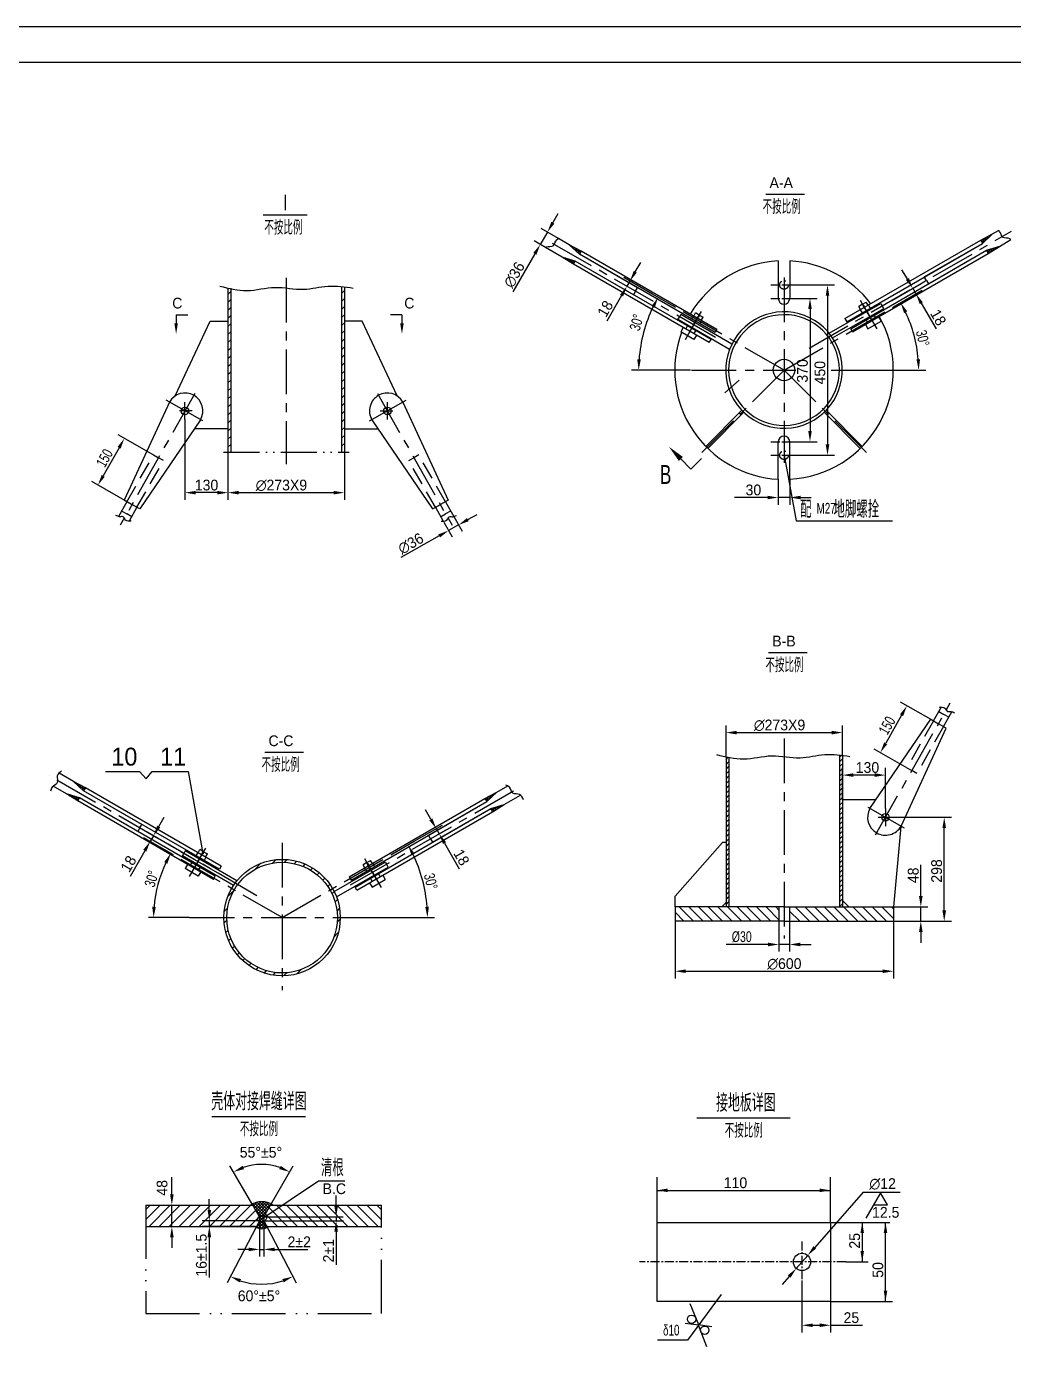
# Model space of a CAD drawing. Header units: millimetres. Extents: x 498745 to 743872, y 17439 to 118325.
# Drawn here: x 544842 to 557241, y 71054 to 87629 of the extents above; entities that cross this region are included whole.
import ezdxf

# ---------------------------------------------------------------- set-up
doc = ezdxf.new("R2010")
doc.units = ezdxf.units.MM
doc.header["$LTSCALE"] = 45
for name, pattern in [('CENTER', [2, 1.25, -0.25, 0.25, -0.25]), ('DIVIDE-S', [16, 10, -2, 0, -2, 0, -2]), ('HIDDEN', [0.375, 0.25, -0.125])]:
    doc.linetypes.add(name, pattern=pattern)
doc.styles.add('HGCAD', font='HGCAD.SHX', dxfattribs={"width": 0.75, "bigfont": 'HGCADHZ.SHX'})

msp = doc.modelspace()

# ---------------------------------------------------------------- hatches: boundary and pattern name
h = msp.add_hatch()
h.set_pattern_fill('ANSI37', scale=6.75, angle=120, style=0)
h.set_pattern_definition([(15, (584575.067, 56954.368), (5.546816, -20.700998), []), (285, (584575.067, 56954.368), (-20.700998, -5.546816), [])])
h.paths.add_polyline_path([(551660.22, 84888.06), (551809.17, 84808.56), (551786.67, 84769.59)])
h.paths.add_polyline_path([(551608.24, 84708.5), (551617.88, 84717.73), (551736.05, 84681.9), (551713.55, 84642.93)])
h = msp.add_hatch()
h.set_pattern_fill('ANSI37', scale=6.75, angle=120, style=0)
h.set_pattern_definition([(165, (524061.766, 57089.812), (-5.546816, -20.700998), []), (255, (524061.766, 57089.812), (20.700998, -5.546816), [])])
h.paths.add_polyline_path([(556976.61, 85023.5), (556827.66, 84944), (556850.16, 84905.03)])
h.paths.add_polyline_path([(557028.59, 84843.94), (557018.95, 84853.17), (556900.78, 84817.34), (556923.28, 84778.37)])
h = msp.add_hatch()
h.set_pattern_fill('ANSI31', scale=22.5, style=0)
h.set_pattern_definition([(45, (532145.92, -74018.74), (-50.51394, 50.51394), [])])
edge = h.paths.add_edge_path()
edge.add_spline(control_points=[(547409.43, 84334.77), (547397.43, 84337.27), (547385.43, 84339.9), (547373.43, 84342.64)], knot_values=[23.11782808, 23.11782808, 23.11782808, 23.11782808, 31.23004932, 31.23004932, 31.23004932, 31.23004932], degree=3, periodic=0)
edge.add_line((547373.43, 84342.64), (547373.43, 82281.77))
edge.add_line((547373.43, 82281.77), (547409.43, 82281.77))
edge.add_line((547409.43, 82281.77), (547409.43, 84334.77))
edge = h.paths.add_edge_path()
edge.add_spline(control_points=[(548835.93, 84359.35), (548823.93, 84360.79), (548811.93, 84362.13), (548799.93, 84363.34)], knot_values=[342.15657726, 342.15657726, 342.15657726, 342.15657726, 350.17154072, 350.17154072, 350.17154072, 350.17154072], degree=3, periodic=0)
edge.add_line((548799.93, 84363.34), (548799.93, 82281.77))
edge.add_line((548799.93, 82281.77), (548835.93, 82281.77))
edge.add_line((548835.93, 82281.77), (548835.93, 84359.35))
h = msp.add_hatch()
h.set_pattern_fill('ANSI31', scale=13.5, style=0)
h.set_pattern_definition([(45, (370802.407, 78175.256), (-30.308364, 30.308364), [])])
edge = h.paths.add_edge_path()
edge.add_spline(control_points=[(553665.49, 78450.47), (553653.49, 78452.82), (553641.49, 78455.32), (553629.49, 78457.94)], knot_values=[27.19300711, 27.19300711, 27.19300711, 27.19300711, 35.30383848, 35.30383848, 35.30383848, 35.30383848], degree=3, periodic=0)
edge.add_line((553629.49, 78457.94), (553629.49, 76574.22))
edge.add_line((553629.49, 76574.22), (553665.49, 76574.22))
edge.add_line((553665.49, 76574.22), (553665.49, 78450.47))
edge = h.paths.add_edge_path()
edge.add_spline(control_points=[(555091.99, 78476.45), (555079.99, 78477.99), (555067.99, 78479.44), (555055.99, 78480.77)], knot_values=[346.18310156, 346.18310156, 346.18310156, 346.18310156, 354.196119, 354.196119, 354.196119, 354.196119], degree=3, periodic=0)
edge.add_line((555055.99, 78480.77), (555055.99, 76574.22))
edge.add_line((555055.99, 76574.22), (555091.99, 76574.22))
edge.add_line((555091.99, 76574.22), (555091.99, 78476.45))
h = msp.add_hatch()
h.set_pattern_fill('ANSI37', scale=6.75, angle=120, style=0)
h.set_pattern_definition([(15, (578349.01, 50215.723), (5.546816, -20.700998), []), (285, (578349.01, 50215.723), (-20.700998, -5.546816), [])])
h.paths.add_polyline_path([(545434.16, 78149.42), (545583.12, 78069.91), (545560.62, 78030.94)])
h.paths.add_polyline_path([(545382.19, 77969.85), (545391.82, 77979.08), (545509.99, 77943.26), (545487.49, 77904.28)])
h = msp.add_hatch()
h.set_pattern_fill('ANSI37', scale=6.75, angle=120, style=0)
h.set_pattern_definition([(165, (517835.709, 50080.279), (-5.546816, -20.700998), []), (255, (517835.709, 50080.279), (20.700998, -5.546816), [])])
h.paths.add_polyline_path([(550750.56, 78013.97), (550601.6, 77934.47), (550624.1, 77895.5)])
h.paths.add_polyline_path([(550802.53, 77834.41), (550792.89, 77843.64), (550674.73, 77807.81), (550697.23, 77768.84)])
h = msp.add_hatch()
h.set_pattern_fill('ANSI31', scale=31.5, style=0)
h.set_pattern_definition([(45, (531368.05, -137313.68), (-70.719517, 70.719517), [])])
h.paths.add_polyline_path([(548053.26, 77135.07), (548053.26, 77171.07, 0.23841962), (547464.38, 76873.35), (547495.76, 76855.23, -0.23689484)])
h.paths.add_polyline_path([(548053.26, 77171.07), (548053.26, 77135.07, -0.26794919), (548655.36, 76787.45), (548686.54, 76805.45, 0.26794919)])
h.paths.add_polyline_path([(548686.54, 76805.45), (548655.36, 76787.45, -0.1316525), (548748.51, 76439.82), (548784.51, 76439.82, 0.1316525)])
h.paths.add_polyline_path([(548784.51, 76439.82), (548748.51, 76439.82, -0.41421356), (548053.26, 75744.57), (548053.26, 75708.57, 0.41421356)])
h.paths.add_polyline_path([(548053.26, 75744.57, -0.41421356), (547358.01, 76439.82), (547322.01, 76439.82, 0.41421356), (548053.26, 75708.57)])
h.paths.add_polyline_path([(547451.16, 76787.45), (547419.98, 76805.45, 0.1316525), (547322.01, 76439.82), (547358.01, 76439.82, -0.1316525)])
h.paths.add_polyline_path([(547495.76, 76855.23), (547464.38, 76873.35, 0.02775638), (547419.98, 76805.45), (547451.16, 76787.45, -0.02920081)])
h = msp.add_hatch()
h.set_pattern_fill('ANSI31', scale=27, angle=90, style=0)
h.set_pattern_definition([(135, (370802.41, 78175.256), (-60.61673, -60.61673), [])])
h.paths.add_polyline_path([(554293.24, 76394.22), (554293.24, 76574.22), (552988.24, 76574.22), (552988.24, 76394.22)])
h.paths.add_polyline_path([(555733.24, 76394.22), (555733.24, 76574.22), (554428.24, 76574.22), (554428.24, 76394.22)])
at = {"linetype": 'CENTER', "ltscale": 2}
h = msp.add_hatch(dxfattribs=at)
h.set_pattern_fill('ANSI31', color=256, scale=28.125, style=0)
h.set_pattern_definition([(45, (483731.34, 65097.77), (-63.14243, 63.14243), [])])
h.paths.add_polyline_path([(547684.79, 72829.13), (546669.16, 72829.13), (546669.16, 72562.61), (546759.16, 72562.61), (547139.62, 72562.61), (547139.62, 72633.82), (547769.22, 72633.82), (547769.22, 72682.9)])
h.paths.add_polyline_path([(546669.16, 72829.13), (546342.52, 72829.13), (546342.52, 72562.61), (546669.16, 72562.61)])
edge = h.paths.add_edge_path()
edge.add_spline(control_points=[(547767.32, 72630.18), (547765.68, 72630.94), (547763.32, 72632.11), (547760.9, 72633.42), (547760.18, 72633.82)], knot_values=[459.19007704, 459.19007704, 459.19007704, 459.19007704, 468.24050959, 472.08112871, 472.08112871, 472.08112871, 472.08112871], degree=3, periodic=0)
edge.add_spline(control_points=[(547749.18, 72666.45), (547746.21, 72661.28), (547738.71, 72648.24), (547752.06, 72638.33), (547760.18, 72633.82)], knot_values=[472.08112871, 472.08112871, 472.08112871, 472.08112871, 500.60988367, 544.00619404, 544.00619404, 544.00619404, 544.00619404], degree=3, periodic=0)
edge.add_line((547760.18, 72633.82), (547139.62, 72633.82))
edge.add_line((547139.62, 72633.82), (547139.62, 72562.61))
edge.add_line((547139.62, 72562.61), (547716.11, 72562.61))
edge.add_line((547716.11, 72562.61), (547732.15, 72562.61))
edge.add_line((547732.15, 72562.61), (547767.32, 72630.18))
at = {"linetype": 'ByBlock', "ltscale": 2}
h = msp.add_hatch(dxfattribs=at)
h.set_pattern_fill('ANSI37', color=256, scale=8.4375, style=0)
h.set_pattern_definition([(45, (480341.246, 62559.33), (-18.942728, 18.942728), []), (135, (480341.246, 62559.33), (-18.942728, -18.942728), [])])
h.paths.add_polyline_path([(547908.46, 72829.13), (547936.03, 72829.13, 0.32299201), (547661.53, 72829.13), (547684.79, 72829.13), (547769.22, 72682.9), (547769.22, 72633.82), (547732.15, 72562.61), (547716.11, 72562.61, 0.34499156), (547881.45, 72562.61), (547861.1, 72562.61), (547824.03, 72633.82), (547824.03, 72682.9)])
at = {"linetype": 'CENTER', "ltscale": 2}
h = msp.add_hatch(dxfattribs=at)
h.set_pattern_fill('ANSI31', color=256, scale=28.125, angle=90, style=0)
h.set_pattern_definition([(135, (483731.34, 65097.77), (-63.14243, -63.14243), [])])
edge = h.paths.add_edge_path()
edge.add_spline(control_points=[(547845.13, 72633.82), (547844.63, 72632.02), (547842.42, 72625.54), (547835.72, 72623.06), (547830.08, 72622.2)], knot_values=[310.75136707, 310.75136707, 310.75136707, 310.75136707, 320.56108891, 348.16620603, 348.16620603, 348.16620603, 348.16620603], degree=3, periodic=0)
edge.add_line((547830.08, 72622.2), (547861.1, 72562.61))
edge.add_line((547861.1, 72562.61), (549302.2, 72562.61))
edge.add_line((549302.2, 72562.61), (549302.2, 72829.13))
edge.add_line((549302.2, 72829.13), (548056.64, 72829.13))
edge.add_line((548056.64, 72829.13), (547847.15, 72689.14))
edge.add_spline(control_points=[(547847.15, 72689.14), (547852.15, 72687.58), (547856.79, 72685.74), (547858.89, 72682.9)], knot_values=[194.81155995, 194.81155995, 194.81155995, 194.81155995, 217.31270934, 217.31270934, 217.31270934, 217.31270934], degree=3, periodic=0)
edge.add_line((547858.89, 72682.9), (548732.12, 72682.9))
edge.add_line((548732.12, 72682.9), (548732.12, 72633.82))
edge.add_line((548732.12, 72633.82), (547845.13, 72633.82))
edge = h.paths.add_edge_path(flags=17)
edge.add_line((547908.46, 72829.13), (547830.52, 72694.13))
edge.add_spline(control_points=[(547830.52, 72694.13), (547833.88, 72693.09), (547839.22, 72691.43), (547845.21, 72689.75), (547847.15, 72689.14)], knot_values=[168.6113724, 168.6113724, 168.6113724, 168.6113724, 186.06696776, 194.81155995, 194.81155995, 194.81155995, 194.81155995], degree=3, periodic=0)
edge.add_line((547847.15, 72689.14), (548056.64, 72829.13))
edge.add_line((548056.64, 72829.13), (547908.46, 72829.13))
edge = h.paths.add_edge_path(flags=16)
edge.add_spline(control_points=[(547858.89, 72682.9), (547859.62, 72681.93), (547860.8, 72678.89), (547856.42, 72668.77), (547856.37, 72654.78), (547847.45, 72643.92), (547845.71, 72635.89), (547845.13, 72633.82)], knot_values=[217.31270934, 217.31270934, 217.31270934, 217.31270934, 225.02777486, 238.79415054, 269.57647361, 299.44355975, 310.75136707, 310.75136707, 310.75136707, 310.75136707], degree=3, periodic=0)
edge.add_line((547845.13, 72633.82), (548732.12, 72633.82))
edge.add_line((548732.12, 72633.82), (548732.12, 72682.9))
edge.add_line((548732.12, 72682.9), (547858.89, 72682.9))

# ---------------------------------------------------------------- linework, layer by layer
at = {"color": 7, "linetype": 'Continuous'}
for p, q in [((528763.95, 87628.66), (566563.95, 87628.66)), ((553061.54, 82198.85), (553187.5, 82070.54)), ((553061.54, 82198.85), (553187.5, 82070.54)), ((553187.5, 82070.54), (553322.54, 82203.11))]:
    msp.add_line(p, q, dxfattribs=at)
at = {"color": 4, "linetype": 'Continuous'}
msp.add_line((529888.95, 87178.66), (566113.95, 87178.66), dxfattribs=at)
at = {"color": 4}
for p, q in [((554127.36, 85523.05), (554612.97, 85523.05)), ((556976.61, 85023.5), (557050.79, 85066.33)), ((551660.22, 84888.06), (551523.54, 84966.97)), ((551786.67, 84769.59), (551660.22, 84888.06)), ((556119.45, 84483.15), (556850.16, 84905.03)), ((556850.16, 84905.03), (556976.61, 85023.5)), ((556900.78, 84817.34), (557066.61, 84867.62)), ((551570.22, 84732.18), (551362.67, 84852)), ((551736.05, 84681.9), (551570.22, 84732.18)), ((552517.38, 84347.71), (551786.67, 84769.59)), ((556170.08, 84395.47), (556900.78, 84817.34)), ((552466.76, 84260.03), (551736.05, 84681.9)), ((556144.76, 84439.31), (556119.45, 84483.15)), ((556144.76, 84439.31), (556170.08, 84395.47)), ((552492.07, 84303.87), (552466.76, 84260.03)), ((552492.07, 84303.87), (552517.38, 84347.71)), ((554162.03, 79769.39), (554647.63, 79769.39)), ((547834.9, 78517.75), (548320.5, 78517.75)), ((545434.16, 78149.42), (545251.74, 78254.74)), ((545344.16, 77993.53), (545179.4, 78088.65)), ((545560.62, 78030.94), (545434.16, 78149.42)), ((550750.56, 78013.97), (550887.23, 78092.88)), ((545509.99, 77943.26), (545344.16, 77993.53)), ((546240.7, 77521.38), (545509.99, 77943.26)), ((546291.33, 77609.07), (545560.62, 78030.94)), ((550624.1, 77895.5), (550750.56, 78013.97)), ((550840.56, 77858.09), (551048.11, 77977.92)), ((549893.39, 77473.62), (550624.1, 77895.5)), ((549944.02, 77385.94), (550674.73, 77807.81)), ((550674.73, 77807.81), (550840.56, 77858.09)), ((546266.01, 77565.22), (546291.33, 77609.07)), ((546266.01, 77565.22), (546240.7, 77521.38)), ((549918.71, 77429.78), (549893.39, 77473.62)), ((549918.71, 77429.78), (549944.02, 77385.94)), ((547172.2, 73943.6), (548345.61, 73943.6)), ((553261.03, 73924.9), (554434.44, 73924.9))]:
    msp.add_line(p, q, dxfattribs=at)
at = {"color": 4, "ltscale": 2}
for p, q in [((547814.16, 85262.35), (548368.63, 85262.35)), ((551809.17, 84808.56), (551660.22, 84888.06)), ((555122.67, 83959.63), (556827.66, 84944)), ((555145.17, 83920.65), (556850.16, 84905.03)), ((556827.66, 84944), (556976.61, 85023.5)), ((556827.66, 84944), (556850.16, 84905.03)), ((556923.28, 84778.37), (557206.27, 84954.58)), ((551713.55, 84642.93), (551570.22, 84732.18)), ((551809.17, 84808.56), (551786.67, 84769.59)), ((553491.66, 83785.21), (551786.67, 84769.59)), ((553514.16, 83824.18), (551809.17, 84808.56)), ((555195.8, 83832.97), (556900.78, 84817.34)), ((555218.3, 83794), (556923.28, 84778.37)), ((556923.28, 84778.37), (556900.78, 84817.34)), ((551713.55, 84642.93), (551736.05, 84681.9)), ((553418.54, 83658.55), (551713.55, 84642.93)), ((553441.04, 83697.53), (551736.05, 84681.9)), ((547373.43, 84342.64), (547373.43, 82281.77)), ((547409.43, 84342.64), (547409.43, 82281.77)), ((548799.93, 84363.34), (548799.93, 82281.77)), ((548835.93, 84359.35), (548835.93, 83692.65)), ((548835.93, 84359.35), (548835.93, 82281.77)), ((555343.18, 84140.19), (555296.06, 84112.99)), ((555319.12, 84073.05), (555296.06, 84112.99)), ((555343.18, 84140.19), (555390.3, 84167.4)), ((555413.36, 84127.46), (555390.3, 84167.4)), ((546709.22, 82988.7), (547148.43, 83926.1)), ((547148.43, 83926.1), (547373.43, 83926.1)), ((549060.93, 83926.1), (548835.93, 83926.1)), ((549500.15, 82988.7), (549060.93, 83926.1)), ((553223.2, 83991.55), (553246.26, 84031.49)), ((553293.38, 84004.28), (553246.26, 84031.49)), ((553293.38, 84004.28), (553340.5, 83977.08)), ((553317.45, 83937.14), (553340.5, 83977.08)), ((555122.67, 83959.63), (555145.17, 83920.65)), ((555378.92, 83886.73), (555410.02, 83832.86)), ((555410.02, 83832.86), (555575.92, 83928.64)), ((555544.81, 83982.51), (555575.92, 83928.64)), ((553091.75, 83846.61), (553060.65, 83792.73)), ((553226.54, 83696.95), (553060.65, 83792.73)), ((553257.65, 83750.83), (553226.54, 83696.95)), ((553514.16, 83824.18), (553491.66, 83785.21)), ((555218.3, 83794), (555195.8, 83832.97)), ((553418.54, 83658.55), (553441.04, 83697.53)), ((546637.64, 82911.96), (546070.38, 81681.76)), ((549571.73, 82911.96), (550138.98, 81681.76)), ((547029.23, 82690.24), (546266.18, 81570.9)), ((547373.43, 82576.1), (546951.42, 82576.1)), ((548835.93, 82576.1), (549257.95, 82576.1)), ((549180.14, 82690.24), (549943.19, 81570.9)), ((546105.63, 81661.81), (546000.07, 81475.37)), ((546070.38, 81681.76), (546168.28, 81626.33)), ((546230.94, 81590.86), (546132.1, 81416.3)), ((546266.18, 81570.9), (546168.28, 81626.33)), ((546234.85, 81588.64), (546168.28, 81626.33)), ((549943.19, 81570.9), (550041.09, 81626.33)), ((549974.52, 81588.64), (550041.09, 81626.33)), ((549978.43, 81590.86), (550077.27, 81416.3)), ((550138.98, 81681.76), (550041.09, 81626.33)), ((550103.74, 81661.81), (550209.3, 81475.37)), ((546039.11, 81544.33), (546101.77, 81508.86)), ((546164.42, 81473.38), (546101.77, 81508.86)), ((550044.95, 81473.38), (550107.6, 81508.86)), ((550170.25, 81544.33), (550107.6, 81508.86)), ((556234.49, 78909.46), (556333.33, 79084.02)), ((555436.2, 77810.08), (556199.25, 78929.42)), ((556199.25, 78929.42), (556297.14, 78873.99)), ((556230.57, 78911.68), (556297.14, 78873.99)), ((556301.01, 79026.94), (556363.66, 78991.47)), ((556359.8, 78838.51), (556465.36, 79024.95)), ((556426.31, 78955.99), (556363.66, 78991.47)), ((555827.79, 77588.37), (556395.04, 78818.56)), ((556395.04, 78818.56), (556297.14, 78873.99)), ((553629.49, 78457.94), (553629.49, 76574.22)), ((553665.49, 78450.47), (553665.49, 76574.22)), ((555055.99, 78480.77), (555055.99, 76574.22)), ((555091.99, 78476.45), (555091.99, 76574.22)), ((545836.35, 78272.53), (546261.97, 78272.53)), ((546420.63, 78272.53), (546873.99, 78272.53)), ((545583.12, 78069.91), (545434.16, 78149.42)), ((545583.12, 78069.91), (545560.62, 78030.94)), ((547288.1, 77085.54), (545583.12, 78069.91)), ((545487.49, 77904.28), (545344.16, 77993.53)), ((545487.49, 77904.28), (545509.99, 77943.26)), ((547192.48, 76919.91), (545487.49, 77904.28)), ((547214.98, 76958.88), (545509.99, 77943.26)), ((547265.6, 77046.57), (545560.62, 78030.94)), ((548896.61, 76950.09), (550601.6, 77934.47)), ((550601.6, 77934.47), (550750.56, 78013.97)), ((550601.6, 77934.47), (550624.1, 77895.5)), ((555091.99, 77924.22), (555514.01, 77924.22)), ((548919.11, 76911.12), (550624.1, 77895.5)), ((548969.74, 76823.44), (550674.73, 77807.81)), ((548992.24, 76784.46), (550697.23, 77768.84)), ((550697.23, 77768.84), (550674.73, 77807.81)), ((550697.23, 77768.84), (550840.56, 77858.09)), ((555631.99, 77808.31), (555631.99, 77587.73)), ((555539.81, 77699.22), (555698.68, 77699.22)), ((555825.91, 77585.11), (555733.24, 76574.22)), ((546997.41, 77253.37), (547020.47, 77293.31)), ((547067.59, 77266.1), (547020.47, 77293.31)), ((547067.59, 77266.1), (547114.71, 77238.9)), ((547091.66, 77198.96), (547114.71, 77238.9)), ((553584.49, 77384.22), (552988.24, 76709.22)), ((553629.49, 77384.22), (553584.49, 77384.22)), ((546865.96, 77108.42), (546834.86, 77054.55)), ((547288.1, 77085.54), (547265.6, 77046.57)), ((549117.39, 77130.19), (549070.27, 77102.99)), ((549093.33, 77063.05), (549070.27, 77102.99)), ((549117.39, 77130.19), (549164.51, 77157.4)), ((549187.57, 77117.46), (549164.51, 77157.4)), ((547000.75, 76958.77), (546834.86, 77054.55)), ((547031.86, 77012.64), (547000.75, 76958.77)), ((547192.48, 76919.91), (547214.98, 76958.88)), ((548896.61, 76950.09), (548919.11, 76911.12)), ((549184.23, 76822.86), (549350.13, 76918.64)), ((549319.02, 76972.52), (549350.13, 76918.64)), ((548992.24, 76784.46), (548969.74, 76823.44)), ((549153.13, 76876.74), (549184.23, 76822.86)), ((552988.24, 76574.22), (552988.24, 76709.22)), ((553575.49, 76574.22), (553629.49, 76628.22)), ((555091.99, 76655.22), (555172.99, 76574.22)), ((552988.24, 76574.22), (552988.24, 76394.22)), ((554360.74, 76574.22), (552988.24, 76574.22)), ((554293.24, 76574.22), (554293.24, 76394.22)), ((554360.74, 76574.22), (555733.24, 76574.22)), ((554428.24, 76574.22), (554428.24, 76394.22)), ((555733.24, 76574.22), (555733.24, 76394.22)), ((554360.74, 76394.22), (552988.24, 76394.22)), ((554360.74, 76394.22), (555733.24, 76394.22)), ((546342.52, 72829.13), (547684.79, 72829.13)), ((547769.22, 72682.9), (547684.79, 72829.13)), ((547824.03, 72682.9), (547908.46, 72829.13)), ((547908.46, 72829.13), (549302.2, 72829.13)), ((547769.22, 72633.82), (547732.15, 72562.61)), ((547769.22, 72682.9), (547769.22, 72633.82)), ((547824.03, 72682.9), (547824.03, 72633.82)), ((547824.03, 72633.82), (547861.1, 72562.61)), ((552762.15, 72613.43), (554941.8, 72613.43)), ((552762.15, 71620.98), (552762.15, 72613.43)), ((554941.8, 72613.43), (554941.8, 71620.98)), ((546342.52, 72562.61), (547732.15, 72562.61)), ((547861.1, 72562.61), (549302.2, 72562.61)), ((554941.8, 71620.98), (552762.15, 71620.98))]:
    msp.add_line(p, q, dxfattribs=at)
at = {"color": 7}
for p, q in [((551453.31, 85163.41), (551520.81, 85280.32)), ((551385.81, 85046.49), (551295.81, 84890.61)), ((551523.54, 84966.97), (551307.86, 85091.49)), ((551433.54, 84811.09), (551217.86, 84935.61)), ((551228.31, 84773.69), (550952.68, 84296.3)), ((552489.6, 84548.24), (552557.1, 84665.16)), ((555906.23, 84457.48), (555838.73, 84574.39)), ((552660.5, 84206.62), (552306.45, 84411.03)), ((552698.2, 84271.92), (552344.15, 84476.33)), ((552422.1, 84431.33), (552384.4, 84366.03)), ((554483.49, 84382.66), (554993.45, 84382.66)), ((555711.34, 84189.08), (556051.67, 84385.56)), ((552316.9, 84249.12), (552131.27, 83927.61)), ((552970.6, 84114.65), (552698.2, 84271.92)), ((554483.49, 84213.91), (554773.69, 84213.91)), ((554903.45, 84247.66), (554903.45, 82380.16)), ((555698.03, 84181.39), (555789.29, 84234.08)), ((555744.44, 84114.65), (555900.21, 84204.59)), ((555751.84, 84118.93), (556092.17, 84315.42)), ((555973.73, 84340.56), (556014.23, 84270.42)), ((554683.69, 84078.91), (554683.69, 82548.91)), ((556081.73, 84153.5), (556267.35, 83831.99)), ((546722.3, 84006.65), (546722.3, 83902.09)), ((546722.3, 84006.65), (546868.04, 84006.65)), ((549558.97, 84006.65), (549413.23, 84006.65)), ((549558.97, 84006.65), (549558.97, 83902.09)), ((553184.51, 83313.91), (552441.51, 83313.91)), ((555519.42, 83313.91), (556035.84, 83313.91)), ((556035.84, 83313.91), (556138.86, 83313.91)), ((546833.43, 82692.01), (546833.43, 81684.88)), ((546500.86, 82213.72), (545994.49, 82500.42)), ((554483.49, 82413.91), (554773.69, 82413.91)), ((546006.29, 82338.6), (545806.74, 81986.17)), ((547373.43, 82281.77), (547373.43, 81684.88)), ((547373.43, 82281.77), (547373.43, 81684.88)), ((548835.93, 82281.77), (548835.93, 81684.88)), ((554483.49, 82245.16), (554993.45, 82245.16)), ((546168.28, 81626.33), (545661.91, 81913.04)), ((554285.52, 81943.3), (554285.52, 81623.78)), ((554429.52, 81943.3), (554429.52, 81623.78)), ((547238.43, 81774.88), (546968.43, 81774.88)), ((547508.43, 81774.88), (548700.93, 81774.88)), ((554150.52, 81713.78), (553734.27, 81713.78)), ((554429.52, 81713.78), (554285.52, 81713.78)), ((554564.52, 81713.78), (554699.52, 81713.78)), ((550083.99, 81404.43), (550188.23, 81220.32)), ((550209.3, 81475.37), (550313.54, 81291.26)), ((550386.67, 81436.1), (550504.15, 81502.61)), ((550026.41, 81232.12), (549546.72, 80960.51)), ((550269.2, 81369.58), (550143.89, 81298.63)), ((556234.49, 78909.46), (555822.21, 79142.9)), ((555834.01, 78981.08), (555634.47, 78628.65)), ((553629.49, 78457.94), (553629.49, 78852.59)), ((553764.49, 78762.59), (554956.99, 78762.59)), ((555091.99, 78476.45), (555091.99, 78852.59)), ((555901.91, 78322.08), (555489.63, 78555.52)), ((546261.97, 78272.53), (546345.91, 78183.3)), ((546345.91, 78183.3), (546420.63, 78272.53)), ((546873.99, 78272.53), (547056.14, 77246.26)), ((555091.99, 77924.22), (555091.99, 78318.92)), ((555631.99, 77808.31), (555631.99, 78318.92)), ((555496.99, 78228.92), (555226.99, 78228.92)), ((549921.18, 77674.15), (549853.68, 77791.07)), ((546504.55, 77583.39), (546572.05, 77700.3)), ((549712.57, 77397.83), (550066.62, 77602.24)), ((555698.68, 77699.22), (556459.32, 77699.22)), ((546658.93, 77244.84), (546318.61, 77441.33)), ((546699.43, 77314.99), (546359.11, 77511.48)), ((546437.05, 77466.48), (546396.55, 77396.33)), ((549750.27, 77332.53), (550104.32, 77536.94)), ((549988.68, 77557.24), (550026.38, 77491.94)), ((556369.32, 76529.22), (556369.32, 77564.22)), ((546329.05, 77279.41), (546143.42, 76957.9)), ((546666.34, 77240.56), (546577.5, 77291.85)), ((546712.75, 77307.3), (546621.49, 77359.99)), ((549440.18, 77240.56), (549712.57, 77397.83)), ((550093.88, 77375.03), (550279.5, 77053.52)), ((556075.4, 76709.22), (556075.4, 77102.97)), ((546891.35, 76439.82), (546374.93, 76439.82)), ((549226.26, 76439.82), (549969.27, 76439.82)), ((555733.24, 76574.22), (556165.4, 76574.22)), ((556075.4, 76394.22), (556075.4, 76574.22)), ((552988.24, 76394.22), (552988.24, 75676.45)), ((554293.24, 76394.22), (554293.24, 76012.58)), ((554428.24, 76394.22), (554428.24, 76012.58)), ((555733.24, 76394.22), (555733.24, 75676.45)), ((555733.24, 76394.22), (556165.4, 76394.22)), ((556075.4, 76259.22), (556075.4, 76124.22)), ((556165.4, 76394.22), (556459.32, 76394.22)), ((554158.24, 76102.58), (553629.49, 76102.58)), ((554428.24, 76102.58), (554293.24, 76102.58)), ((554563.24, 76102.58), (554698.24, 76102.58)), ((553123.24, 75766.45), (555598.24, 75766.45))]:
    msp.add_line(p, q, dxfattribs=at)
at = {"color": 1, "linetype": 'CENTER', "ltscale": 10}
for p, q in [((554672.51, 83589.31), (557212.77, 85055.93)), ((553496.88, 83723.74), (551381.51, 84945.05)), ((548104.68, 84473.79), (548104.68, 82133.66)), ((554357.52, 84478.22), (554357.52, 82150.45)), ((554357.52, 83313.91), (552970.6, 84114.65)), ((553222.51, 83881.53), (553320.09, 84050.55)), ((554357.52, 83313.91), (555744.44, 84114.65)), ((555414.05, 84017.44), (555316.47, 84186.45)), ((553222.51, 83881.53), (553114.11, 83693.77)), ((553219.98, 83877.14), (553158.22, 83770.17)), ((553225.58, 83886.84), (553287.34, 83993.82)), ((555414.05, 84017.44), (555522.46, 83829.67)), ((553195.61, 83313.91), (554503.76, 83313.91)), ((554357.52, 83313.91), (553295.99, 82252.39)), ((554357.52, 83313.91), (555419.04, 82252.39)), ((554951.59, 83313.91), (555530.52, 83313.91)), ((546958.19, 83021.44), (546020.53, 81365.38)), ((547056.38, 82674.86), (546597.1, 82934.91)), ((546833.43, 82692.01), (546833.43, 82912.6)), ((549152.98, 82674.86), (549612.27, 82934.91)), ((549251.18, 83021.44), (550188.84, 81365.38)), ((549375.93, 82692.01), (549375.93, 82912.6)), ((546925.62, 82801.1), (546766.75, 82801.1)), ((549283.75, 82801.1), (549442.62, 82801.1)), ((555507.24, 77478.89), (556444.9, 79134.94)), ((554360.74, 78690.19), (554360.74, 76178.16)), ((547270.82, 76985.1), (545127.12, 78222.76)), ((548913.9, 76849.65), (551029.26, 78070.96)), ((555409.04, 77825.46), (555868.33, 77565.41)), ((555631.99, 77808.31), (555631.99, 77587.73)), ((555539.81, 77699.22), (555698.68, 77699.22)), ((548053.26, 76439.82), (546666.34, 77240.56)), ((547738.26, 76715.22), (546712.75, 77307.3)), ((546996.72, 77143.35), (547094.3, 77312.37)), ((548053.26, 77379.5), (548053.26, 75529.05)), ((548053.26, 76439.82), (549440.18, 77240.56)), ((546996.72, 77143.35), (546888.32, 76955.58)), ((549188.26, 77007.44), (549090.68, 77176.46)), ((549185.2, 77012.76), (549123.43, 77119.73)), ((549188.26, 77007.44), (549296.67, 76819.68)), ((549190.8, 77003.05), (549252.56, 76896.08)), ((546891.35, 76439.82), (549226.26, 76439.82))]:
    msp.add_line(p, q, dxfattribs=at)
at = {"color": 4, "linetype": 'Continuous', "ltscale": 2}
for p, q in [((554285.52, 84684.52), (554285.52, 84213.91)), ((554429.52, 84684.52), (554429.52, 84213.91)), ((554924.14, 83776.15), (555573.24, 84150.91)), ((554967.1, 83717.82), (555609.24, 84088.56)), ((555573.24, 84150.91), (555591.24, 84119.74)), ((555609.24, 84088.56), (555591.24, 84119.74)), ((553024.79, 83948.26), (553042.79, 83979.44)), ((553673.89, 83573.5), (553024.79, 83948.26)), ((553060.79, 84010.62), (553042.79, 83979.44)), ((553702.94, 83639.87), (553060.79, 84010.62)), ((553827.87, 82809.73), (553374.37, 82356.22)), ((553853.33, 82784.27), (553399.82, 82330.77)), ((553795.9, 82777.75), (553821.35, 82752.29)), ((554861.7, 82784.27), (555315.21, 82330.77)), ((554887.16, 82809.73), (555340.66, 82356.22)), ((554919.14, 82777.75), (554893.68, 82752.29)), ((554285.52, 81943.3), (554285.52, 82413.91)), ((554429.52, 81943.3), (554429.52, 82413.91)), ((546801.53, 77214.47), (546819.53, 77245.65)), ((546837.53, 77276.82), (546819.53, 77245.65)), ((547486.64, 76902.06), (546837.53, 77276.82)), ((547443.68, 76843.73), (546801.53, 77214.47)), ((548707.84, 76765.79), (549349.99, 77136.53)), ((548736.88, 76699.41), (549385.99, 77074.17)), ((549349.99, 77136.53), (549367.99, 77105.35)), ((549385.99, 77074.17), (549367.99, 77105.35))]:
    msp.add_line(p, q, dxfattribs=at)
at = {"color": 1, "linetype": 'CENTER', "ltscale": 2}
for p, q in [((554193.15, 84382.66), (554483.49, 84382.66)), ((554193.15, 84213.91), (554483.49, 84213.91)), ((555368.78, 84095.86), (555445.33, 83963.27)), ((553174.7, 83798.72), (553251.25, 83931.31)), ((553267.79, 83959.95), (553191.24, 83827.36)), ((554193.15, 82413.91), (554483.49, 82413.91)), ((554193.15, 82245.16), (554483.49, 82245.16)), ((547042, 77221.77), (546965.45, 77089.18)), ((549142.98, 77085.87), (549219.54, 76953.27)), ((549236.08, 76924.63), (549159.52, 77057.22)), ((554583.12, 72375.06), (554583.12, 71884.5)), ((555134.93, 72117.2), (552541.43, 72117.2))]:
    msp.add_line(p, q, dxfattribs=at)
at = {"color": 6, "ltscale": 20}
for p, q in [((555315.09, 84070.72), (555337.59, 84031.75)), ((555417.39, 84129.78), (555439.89, 84090.81)), ((553123.82, 83828.71), (553146.32, 83867.68)), ((553219.44, 83994.34), (553196.94, 83955.37)), ((553321.74, 83935.28), (553299.24, 83896.3)), ((555410.72, 83905.09), (555388.22, 83944.06)), ((555513.02, 83964.15), (555490.52, 84003.13)), ((553226.12, 83769.65), (553248.62, 83808.62)), ((546993.38, 77255.69), (546970.88, 77216.72)), ((546897.76, 77090.07), (546920.26, 77129.04)), ((547095.68, 77196.63), (547073.18, 77157.66)), ((549191.33, 77120.25), (549213.83, 77081.28)), ((547000.06, 77031), (547022.56, 77069.97)), ((549089.03, 77061.19), (549111.53, 77022.21)), ((549184.66, 76895.56), (549162.16, 76934.53)), ((549286.96, 76954.62), (549264.46, 76993.59))]:
    msp.add_line(p, q, dxfattribs=at)
at = {"linetype": 'Continuous'}
for p, q in [((553614.2, 83026.84), (553794.21, 83188.84)), ((555352.67, 72993.07), (554743.92, 72300.22)), ((555352.67, 72993.07), (555815.54, 72993.07)), ((554511.43, 72035.6), (554654.81, 72198.8)), ((554422.32, 71934.19), (554333.22, 71832.77)), ((554583.12, 71884.5), (554583.12, 71231.9)), ((553566.01, 71709.12), (553146.64, 71134.9)), ((554941.8, 71620.98), (554941.8, 71231.9)), ((554718.12, 71321.9), (554806.8, 71321.9)), ((554941.8, 71321.9), (555341.67, 71321.9)), ((553146.64, 71134.9), (552767.23, 71134.9))]:
    msp.add_line(p, q, dxfattribs=at)
at = {"color": 6, "linetype": 'HIDDEN', "ltscale": 20}
for p, q in [((546105.63, 81661.81), (546438.2, 82249.19)), ((546438.2, 82249.19), (546500.86, 82213.72)), ((546563.51, 82178.24), (546500.86, 82213.72)), ((549645.86, 82178.24), (549708.51, 82213.72)), ((549771.16, 82249.19), (549708.51, 82213.72)), ((550103.74, 81661.81), (549771.16, 82249.19)), ((546230.94, 81590.86), (546563.51, 82178.24)), ((549978.43, 81590.86), (549645.86, 82178.24)), ((556234.49, 78909.46), (555901.91, 78322.08)), ((556359.8, 78838.51), (556027.22, 78251.13)), ((555901.91, 78322.08), (555964.57, 78286.61)), ((556027.22, 78251.13), (555964.57, 78286.61))]:
    msp.add_line(p, q, dxfattribs=at)
at = {"color": 3, "linetype": 'DIVIDE-S'}
msp.add_line((547317.82, 82281.77), (548894.16, 82281.77), dxfattribs=at)
at = {"linetype": 'Continuous', "ltscale": 2}
for p, q in [((554357.52, 82245.16), (554509.22, 81421.38)), ((554509.22, 81421.38), (555719.36, 81421.38))]:
    msp.add_line(p, q, dxfattribs=at)
at = {"linetype": 'ByBlock', "ltscale": 2}
for p, q in [((547684.79, 72829.13), (547398.7, 73324.66)), ((547908.46, 72829.13), (548194.55, 73324.66)), ((546669.16, 72964.13), (546669.16, 73181.63)), ((547798.76, 72656.8), (548512.75, 73133.91)), ((548512.75, 73133.91), (548841.93, 73133.91)), ((548732.12, 72817.9), (548732.12, 72952.9)), ((546342.52, 72829.13), (546759.16, 72829.13)), ((546669.16, 72562.61), (546669.16, 72829.13)), ((547139.62, 72768.82), (547139.62, 72903.82)), ((547769.22, 72633.82), (547049.62, 72633.82)), ((547139.62, 72633.82), (547139.62, 72562.61)), ((547769.22, 72633.82), (547769.22, 72183.9)), ((547824.03, 72682.9), (548822.45, 72682.9)), ((547824.03, 72633.82), (547824.03, 72183.9)), ((547824.03, 72633.82), (548823.9, 72633.82)), ((548732.12, 72682.9), (548732.12, 72633.82)), ((546342.52, 72562.61), (546759.16, 72562.61)), ((547716.11, 72562.61), (547049.62, 72562.61)), ((547732.15, 72562.61), (547362.94, 71853.37)), ((547861.1, 72562.61), (548230.31, 71853.37)), ((548732.12, 72498.82), (548732.12, 72082.57)), ((546669.16, 72427.61), (546669.16, 72292.61)), ((547139.62, 72427.61), (547139.62, 71921.36)), ((547634.22, 72273.9), (547499.22, 72273.9)), ((547769.22, 72273.9), (547824.03, 72273.9)), ((547959.03, 72273.9), (548375.28, 72273.9))]:
    msp.add_line(p, q, dxfattribs=at)
at = {"ltscale": 2}
for p, q in [((552762.15, 72613.43), (552762.15, 73179.53)), ((554941.8, 72613.43), (554941.8, 73179.53)), ((552762.15, 73015.73), (554941.8, 73015.73)), ((555568.29, 72986.38), (555383.42, 72666.18)), ((555655.97, 72834.51), (555568.29, 72986.38)), ((555480.6, 72834.51), (555655.97, 72834.51)), ((554941.8, 72613.43), (555687.9, 72613.43)), ((555339.7, 72613.43), (555339.7, 72117.2)), ((555631.92, 71620.98), (555631.92, 72613.43)), ((555134.93, 72117.2), (555412.99, 72117.2)), ((554941.8, 71620.98), (555719.48, 71620.98)), ((553287.81, 71327.35), (553177.73, 71589.95)), ((553113.84, 71349.51), (553287.81, 71327.35)), ((553279.21, 71328.7), (553384.33, 71054.04)), ((553452.4, 71301.09), (553279.21, 71328.7))]:
    msp.add_line(p, q, dxfattribs=at)
at = {"color": 3, "linetype": 'DIVIDE-S', "ltscale": 1.5}
for p, q in [((546342.52, 72829.13), (546342.52, 71468.42)), ((549302.2, 71468.42), (549302.2, 72829.13)), ((546342.52, 71468.42), (549302.2, 71468.42))]:
    msp.add_line(p, q, dxfattribs=at)
at = {"color": 3, "linetype": 'DIVIDE-S', "ltscale": 0.5}
for centre in [(554357.52, 84382.66), (554357.52, 82245.16)]:
    msp.add_circle(centre, 54, dxfattribs=at)
at = {"color": 4, "ltscale": 2}
for centre, radius in [((555354.64, 84120.35), 6.75), ((553281.93, 83984.45), 6.75), ((546833.43, 82801.1), 47.25), ((546833.43, 82801.1), 47.25), ((549375.93, 82801.1), 47.25), ((549375.93, 82801.1), 47.25), ((555631.99, 77699.22), 47.25), ((555631.99, 77699.22), 47.25), ((547056.14, 77246.26), 6.75), ((549128.85, 77110.36), 6.75), ((554583.12, 72117.2), 108.62)]:
    msp.add_circle(centre, radius, dxfattribs=at)
at = {"color": 4, "linetype": 'Continuous', "ltscale": 2}
for centre, radius in [((554357.52, 83313.91), 135), ((548053.26, 76439.82), 731.25), ((548053.26, 76439.82), 695.25)]:
    msp.add_circle(centre, radius, dxfattribs=at)
at = {"ltscale": 2}
for centre in [(553196.66, 71398.16), (553362.09, 71259.59)]:
    msp.add_circle(centre, 52.48, dxfattribs=at)
at = {"color": 4, "linetype": 'Continuous', "ltscale": 2}
for centre, radius, start, end in [((554357.52, 83313.91), 1372.5, 93.007061, 149.155568), ((554357.52, 83313.91), 1372.5, 37.393814, 86.992939), ((554357.52, 84213.91), 72, 180, 0), ((554357.52, 83313.91), 731.25, 199.144513, 198.881714), ((554357.52, 83313.91), 695.25, 197.889054, 197.60997), ((554357.52, 83313.91), 1372.5, 273.007061, 29.38946), ((554357.52, 83313.91), 1372.5, 159.806425, 266.992939), ((554357.52, 82413.91), 72, 0, 180)]:
    msp.add_arc(centre, radius, start, end, dxfattribs=at)
at = {"color": 7}
for centre, radius, start, end in [((554357.52, 83313.91), 1826.01, 154.23694, 175.76306), ((554357.52, 83313.91), 1691.34, 4.574458, 25.425542), ((548053.26, 76439.82), 1614.06, 154.793624, 175.206376), ((548053.26, 76439.82), 1826.01, 4.23694, 25.76306)]:
    msp.add_arc(centre, radius, start, end, dxfattribs=at)
at = {"color": 4, "ltscale": 2}
for centre, radius, start, end in [((546833.43, 82801.1), 225, 60.481465, 150.481465), ((546833.43, 82801.1), 225, 330.481465, 60.481465), ((549375.93, 82801.1), 225, 119.518535, 209.518535), ((549375.93, 82801.1), 225, 29.518535, 119.518535), ((555631.99, 77699.22), 225, 150.481465, 240.481465), ((555631.99, 77699.22), 225, 240.481465, 330.481465), ((547798.78, 72638.83), 234.63, 54.199916, 125.800084), ((547798.78, 72668.16), 134.07, 231.931996, 308.068004)]:
    msp.add_arc(centre, radius, start, end, dxfattribs=at)
at = {"linetype": 'ByBlock', "ltscale": 2}
for centre, radius, start, end in [((547796.63, 72635.43), 705.85, 70.975069, 109.024931), ((547796.63, 72686.46), 849.22, 251.617921, 288.382079)]:
    msp.add_arc(centre, radius, start, end, dxfattribs=at)
at = {"color": 7}
for points, knots in [([(557206.27, 84954.58), (557201.84, 84958.21), (557174.63, 84975.03), (557093.05, 84958.04), (557082.33, 85039.92), (557055.95, 85062.72), (557050.79, 85066.33)], [14.55412777, 14.55412777, 14.55412777, 14.55412777, 18.55686549, 37.07640801, 56.35681435, 60.5717669, 60.5717669, 60.5717669, 60.5717669]), ([(551362.67, 84852), (551366.62, 84855.02), (551393.59, 84870.88), (551474.17, 84854.1), (551485.36, 84939.65), (551515.62, 84962.28), (551523.54, 84966.97)], [15.06812862, 15.06812862, 15.06812862, 15.06812862, 18.55686549, 37.07640801, 56.35681435, 62.45167286, 62.45167286, 62.45167286, 62.45167286])]:
    msp.add_open_spline(points, degree=3, knots=knots, dxfattribs=at)
for points in [[(547270.88, 84367.74), (547610.86, 84312.43), (547966.64, 84351.93), (548322.43, 84328.23), (548630.78, 84367.74), (548947.03, 84344.03)], [(546159.16, 81416.87), (546088.57, 81430.98), (546055.63, 81470.95), (546013.28, 81473.31), (545966.21, 81489.77)], [(550050.2, 81416.87), (550120.8, 81430.98), (550153.74, 81470.95), (550196.09, 81473.31), (550243.15, 81489.77)], [(556306.26, 79083.45), (556376.85, 79069.34), (556409.8, 79029.37), (556452.15, 79027.02), (556499.21, 79010.56)], [(545283.89, 78281.51), (545229.93, 78217.78), (545229.93, 78134.45), (545166.16, 78075.62), (545146.53, 78026.6)], [(551087.11, 77919.92), (551035.21, 77985.34), (550953.49, 78001.69), (550908.32, 78075.77), (550864.1, 78104.63)]]:
    msp.add_spline(points, degree=3, dxfattribs=at)
at = {"linetype": 'Continuous', "ltscale": 2}
msp.add_spline([(553508.86, 78487.08), (553848.83, 78431.78), (554204.62, 78471.28), (554560.41, 78447.58), (554868.75, 78487.08), (555185.01, 78463.38)], degree=3, dxfattribs=at)
at = {"linetype": 'ByBlock', "ltscale": 2}
msp.add_spline([(547751.06, 72668.33), (547758.58, 72683.36), (547784.89, 72698.38), (547799.93, 72700.26), (547841.28, 72690.87), (547860.08, 72679.6), (547858.2, 72672.09), (547854.44, 72655.19), (547846.92, 72640.16), (547843.16, 72628.89), (547818.73, 72621.38), (547762.34, 72632.65), (547743.54, 72651.43), (547749.18, 72666.45)], degree=3, dxfattribs=at)
at = {"color": 7}
for points in [[(551433.82, 85174.66), (551472.79, 85152.16), (551385.81, 85046.49)], [(551208.82, 84784.94), (551247.79, 84762.44), (551295.81, 84890.61)], [(552470.11, 84559.49), (552509.08, 84536.99), (552422.1, 84431.33)], [(552297.41, 84260.37), (552336.38, 84237.87), (552384.4, 84366.03)], [(554880.95, 84247.66), (554925.95, 84247.66), (554903.45, 84382.66)], [(555925.71, 84468.73), (555886.74, 84446.23), (555973.73, 84340.56)], [(552732.9, 84097.07), (552693.13, 84118.11), (552776.15, 84226.92)], [(554661.19, 84078.91), (554706.19, 84078.91), (554683.69, 84213.91)], [(556101.21, 84164.75), (556062.24, 84142.25), (556014.23, 84270.42)], [(555865.12, 84029.61), (555904.96, 84050.54), (555822.26, 84159.59)], [(546744.8, 83902.09), (546699.8, 83902.09), (546722.3, 83767.09)], [(549536.47, 83902.09), (549581.47, 83902.09), (549558.97, 83767.09)], [(552514.01, 83449.65), (552558.98, 83447.99), (552531.51, 83313.91)], [(556065.96, 83449.7), (556020.99, 83447.91), (556048.86, 83313.91)], [(554661.19, 82548.91), (554706.19, 82548.91), (554683.69, 82413.91)], [(545986.71, 82349.69), (546025.87, 82327.52), (546072.8, 82456.08)], [(554880.95, 82380.16), (554925.95, 82380.16), (554903.45, 82245.16)], [(545787.16, 81997.26), (545826.32, 81975.09), (545740.23, 81868.7)], [(546968.43, 81797.38), (546968.43, 81752.38), (546833.43, 81774.88)], [(547238.43, 81797.38), (547238.43, 81752.38), (547373.43, 81774.88)], [(547508.43, 81797.38), (547508.43, 81752.38), (547373.43, 81774.88)], [(548700.93, 81797.38), (548700.93, 81752.38), (548835.93, 81774.88)], [(554150.52, 81736.28), (554150.52, 81691.28), (554285.52, 81713.78)], [(554564.52, 81736.28), (554564.52, 81691.28), (554429.52, 81713.78)], [(550375.59, 81455.68), (550397.76, 81416.52), (550269.2, 81369.58)], [(550015.33, 81251.7), (550037.5, 81212.54), (550143.89, 81298.63)], [(555814.43, 78992.16), (555853.59, 78969.99), (555900.53, 79098.55)], [(553764.49, 78785.09), (553764.49, 78740.09), (553629.49, 78762.59)], [(554956.99, 78785.09), (554956.99, 78740.09), (555091.99, 78762.59)], [(555614.89, 78639.73), (555654.05, 78617.56), (555567.95, 78511.17)], [(555226.99, 78251.42), (555226.99, 78206.42), (555091.99, 78228.92)], [(555496.99, 78251.42), (555496.99, 78206.42), (555631.99, 78228.92)], [(546485.06, 77594.64), (546524.03, 77572.14), (546437.05, 77466.48)], [(549940.67, 77685.4), (549901.7, 77662.9), (549988.68, 77557.24)], [(556346.82, 77564.22), (556391.82, 77564.22), (556369.32, 77699.22)], [(550113.37, 77386.28), (550074.39, 77363.78), (550026.38, 77491.94)], [(546309.56, 77290.66), (546348.53, 77268.16), (546396.55, 77396.33)], [(546572.95, 77137.64), (546612.83, 77116.79), (546655.44, 77246.85)], [(549677.87, 77222.98), (549717.65, 77244.02), (549634.63, 77352.83)], [(546467.33, 76573.77), (546422.37, 76575.65), (546439.2, 76439.82)], [(549896.76, 76575.56), (549851.79, 76573.9), (549879.27, 76439.82)], [(556052.9, 76709.22), (556097.9, 76709.22), (556075.4, 76574.22)], [(556346.82, 76529.22), (556391.82, 76529.22), (556369.32, 76394.22)], [(556052.9, 76259.22), (556097.9, 76259.22), (556075.4, 76394.22)], [(554158.24, 76125.08), (554158.24, 76080.08), (554293.24, 76102.58)], [(554563.24, 76125.08), (554563.24, 76080.08), (554428.24, 76102.58)], [(553123.24, 75788.95), (553123.24, 75743.95), (552988.24, 75766.45)], [(555598.24, 75788.95), (555598.24, 75743.95), (555733.24, 75766.45)]]:
    msp.add_solid(points, dxfattribs=at)
at = {"color": 7, "linetype": 'Continuous'}
msp.add_solid([(553086.94, 82223.79), (553036.13, 82173.91), (552911.9, 82351.28)], dxfattribs=at)
at = {"linetype": 'ByBlock', "ltscale": 2}
for points in [[(547575.87, 73282.25), (547557.2, 73323.2), (547443.7, 73246.71)], [(548036.05, 73323.2), (548017.38, 73282.25), (548149.55, 73246.71)], [(546646.66, 72964.13), (546691.66, 72964.13), (546669.16, 72829.13)], [(547117.12, 72768.82), (547162.12, 72768.82), (547139.62, 72633.82)], [(548709.62, 72817.9), (548754.62, 72817.9), (548732.12, 72682.9)], [(548709.62, 72498.82), (548754.62, 72498.82), (548732.12, 72633.82)], [(546646.66, 72427.61), (546691.66, 72427.61), (546669.16, 72562.61)], [(547117.12, 72427.61), (547162.12, 72427.61), (547139.62, 72562.61)], [(547634.22, 72296.4), (547634.22, 72251.4), (547769.22, 72273.9)], [(547959.03, 72296.4), (547959.03, 72251.4), (547824.03, 72273.9)], [(547520.05, 71859.86), (547537.59, 71901.3), (547404.5, 71933.2)], [(548055.66, 71901.3), (548073.2, 71859.86), (548188.75, 71933.2)]]:
    msp.add_solid(points, dxfattribs=at)
at = {"ltscale": 2}
for points in [[(552897.15, 73038.23), (552897.15, 72993.23), (552762.15, 73015.73)], [(554806.8, 73038.23), (554806.8, 72993.23), (554941.8, 73015.73)], [(555317.2, 72478.43), (555362.2, 72478.43), (555339.7, 72613.43)], [(555609.42, 72478.43), (555654.42, 72478.43), (555631.92, 72613.43)], [(555317.2, 72255.7), (555362.2, 72255.7), (555339.7, 72120.7)], [(555609.42, 71755.98), (555654.42, 71755.98), (555631.92, 71620.98)]]:
    msp.add_solid(points, dxfattribs=at)
at = {"linetype": 'Continuous'}
for points in [[(554727.02, 72315.07), (554760.82, 72285.37), (554654.81, 72198.8)], [(554405.42, 71949.04), (554439.23, 71919.34), (554511.43, 72035.6)], [(554718.12, 71344.4), (554718.12, 71299.4), (554583.12, 71321.9)], [(554806.8, 71344.4), (554806.8, 71299.4), (554941.8, 71321.9)]]:
    msp.add_solid(points, dxfattribs=at)

# ---------------------------------------------------------------- texts
at = {"color": 7, "style": 'HGCAD'}
for s, p in [('A-A', (554175.14, 85597.87)), ('C', (546673.66, 84086.99)), ('C', (549587.54, 84086.99)), ('130', (546957.18, 81803)), ('30', (553874.52, 81741.91)), ('B-B', (554209.81, 79844.21)), ('C-C', (547882.67, 78592.57)), ('130', (555257.85, 78257.04)), ('∅', (554146.99, 75794.58)), ('600', (554281.99, 75794.58)), ('110', (553600.44, 73043.86)), ('∅12', (555429.44, 73032.94)), ('12.5', (555462.95, 72672.02)), ('25', (555104.92, 71350.02))]:
    msp.add_text(s, height=135, dxfattribs=at).set_placement(p)
at = {"color": 7, "ltscale": 2, "style": 'HGCAD', "width": 0.7}
msp.add_text('Ⅰ', height=225, dxfattribs=at).set_placement((548019.77, 85297.92))
at = {"style": 'HGCAD', "width": 0.7}
for s, height, p in [('不按比例', 180, (554088.43, 85274.26)), ('不按比例', 180, (547829.98, 85013.56)), ('B', 237.34, (552797.78, 81884.36)), ('不按比例', 180, (554123.1, 79520.6)), ('不按比例', 180, (547795.96, 78268.96)), ('壳体对接焊缝详图', 225, (547164.13, 74020.13)), ('接地板详图', 225, (553503.83, 74001.43)), ('不按比例', 180, (547523.39, 73694.81)), ('不按比例', 180, (553612.22, 73676.11))]:
    msp.add_text(s, height=height, dxfattribs=at).set_placement(p)
at = {"color": 7, "style": 'HGCAD'}
for s, rotation, p in [('36', 60, (551009.89, 84451.63)), ('∅', 60, (550942.39, 84334.72)), ('18', 60, (552120.98, 83966.03)), ('18', 300, (556187.65, 84026.3)), ('370', 90, (554655.56, 83156.41)), ('450', 90, (554875.33, 83133.91)), ('36', 29.518535, (549674.81, 81065.36)), ('∅', 29.518535, (549557.33, 80998.85)), ('18', 300, (550199.8, 77247.82)), ('18', 60, (546133.13, 76996.32)), ('298', 90, (556341.2, 76877.97)), ('48', 90, (556047.27, 76872.35)), ('25', 90, (555311.58, 72283.98)), ('50', 90, (555603.8, 71918.28))]:
    msp.add_text(s, height=135, rotation=rotation, dxfattribs=at).set_placement(p)
at = {"color": 7, "linetype": 'Continuous', "style": 'HGCAD'}
for s, p in [('∅', (547722.18, 81803)), ('273X9', (547857.18, 81803)), ('∅', (553978.24, 78790.71)), ('273X9', (554113.24, 78790.71))]:
    msp.add_text(s, height=135, dxfattribs=at).set_placement(p)
at = {"color": 2, "linetype": 'Continuous', "style": 'HGCAD', "width": 0.7}
msp.add_text('配     地脚螺拴', height=216, dxfattribs=at).set_placement((554559.72, 81459.24))
at = {"color": 7, "linetype": 'Continuous', "style": 'HGCAD', "width": 0.7}
for s, p in [('M27', (554766.38, 81511.39)), ('δ10', (552837.95, 71193.34))]:
    msp.add_text(s, height=135, dxfattribs=at).set_placement(p)
at = {"ltscale": 2, "style": 'HGCAD'}
for s, p in [('10', (545908.7, 78348.13)), ('11', (546520.72, 78348.13))]:
    msp.add_text(s, height=225, dxfattribs=at).set_placement(p)
at = {"linetype": 'Continuous', "style": 'HGCAD'}
for s, p in [('55%%D%%P5%%D', (547521.42, 73426.35)), ('B.C', (548562.1, 72968.58)), ('2%%P2', (548122.16, 72302.02)), ('60%%D%%P5%%D', (547496.57, 71623.92))]:
    msp.add_text(s, height=135, dxfattribs=at).set_placement(p)
at = {"linetype": 'Continuous', "ltscale": 2, "style": 'HGCAD', "width": 0.7}
msp.add_text('清根', height=216, dxfattribs=at).set_placement((548541.54, 73191.88))
at = {"linetype": 'Continuous', "style": 'HGCAD'}
for s, p in [('48', (546612.89, 72949.22)), ('16%%P1.5', (547106.71, 71931.89)), ('2%%P1', (548703.99, 72110.69))]:
    msp.add_text(s, height=135, rotation=90, dxfattribs=at).set_placement(p)
at = {"color": 7, "char_height": 135, "attachment_point": 5, "style": 'HGCAD'}
for s, insert, rotation in [('30°', (552505.98, 83911.3), 74.227443), ('30°', (556098.86, 83715.14), 282.975319), ('150', (545823.3, 82209.5), 60.481465), ('150', (555651.03, 78851.98), 60.481465), ('30°', (546414.38, 76926.76), 73.452651), ('30°', (549920.35, 76894.43), 283.684289)]:
    msp.add_mtext(s, dxfattribs=dict(at, insert=insert, rotation=rotation))
at = {"color": 7, "insert": (553826.37, 76198.2), "char_height": 135, "attachment_point": 5, "style": 'HGCAD'}
msp.add_mtext('%%c30', dxfattribs=at)

doc.saveas('drawing.dxf')
